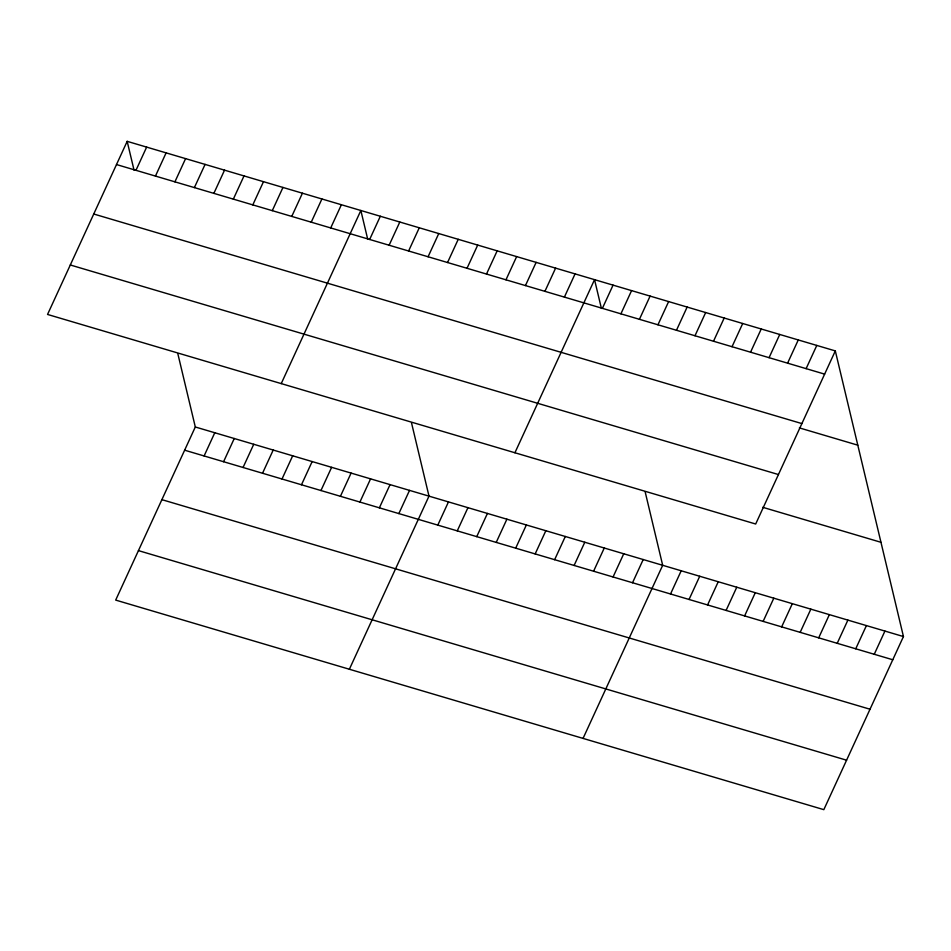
<?xml version="1.0" encoding="UTF-8"?>
<svg xmlns="http://www.w3.org/2000/svg" width="951" height="951" viewBox="0 0 951 951"><rect width="100%" height="100%" fill="white"/><g stroke="black" fill="none" stroke-linecap="round" stroke-linejoin="round"><path stroke-width="1.43" d="M127.172 141.342L47.55 314.448L755.688 524.013L835.311 350.907L127.172 141.342L134.043 170.146M135.969 170.312L146.644 147.108M155.441 176.078L166.116 152.861M174.913 181.843L185.588 158.627M194.396 187.597L205.071 164.392M213.868 193.362L224.543 170.158M233.34 199.128L244.015 175.923M252.811 204.893L263.486 181.677M272.283 210.658L282.958 187.442M291.755 216.412L302.43 193.208M177.825 353.665L195.312 426.987L115.689 600.093L823.828 809.658L903.45 636.552L835.311 350.907M311.239 222.177L321.913 198.973M204.108 455.957L214.783 432.741M330.71 227.943L341.385 204.738M223.58 461.722L234.255 438.506M281.234 383.61L360.857 210.492L367.728 239.295M243.064 467.476L253.739 444.272M369.654 239.474L380.329 216.257M262.535 473.241L273.21 450.037M389.125 245.227L399.8 222.023M282.007 479.007L292.682 455.802M408.597 250.993L419.272 227.788M301.479 484.772L312.154 461.556M428.081 256.758L438.756 233.554M320.951 490.538L331.626 467.321M447.552 262.524L458.227 239.319M340.422 496.291L351.097 473.087M467.024 268.289L477.699 245.073M359.906 502.057L370.581 478.852M486.496 274.054L497.171 250.838M379.378 507.822L390.053 484.618M505.968 279.808L516.643 256.604M398.849 513.588L409.524 490.383M525.451 285.573L536.126 262.369M349.374 669.242L428.996 496.137L411.51 422.826M544.923 291.339L555.598 268.134M437.793 525.118L448.468 501.902M564.395 297.104L575.07 273.888M457.265 530.872L467.94 507.668M514.919 452.759L594.541 279.653L601.412 308.457M476.748 536.637L487.423 513.433M602.387 308.35L613.062 285.134M496.22 542.403L506.895 519.198M620.908 313.83L631.583 290.614M515.692 548.168L526.367 524.952M639.429 319.31L650.104 296.094M535.163 553.934L545.838 530.717M657.949 324.79L668.624 301.586M554.635 559.687L565.31 536.483M676.47 330.27L687.145 307.066M574.119 565.453L584.782 542.248M694.991 335.751L705.666 312.546M593.59 571.218L604.265 548.014M713.512 341.231L724.187 318.026M613.062 576.984L623.737 553.767M732.032 346.711L742.707 323.506M632.534 582.749L643.209 559.533M750.553 352.191L761.228 328.987M583.058 738.404L662.681 565.298L645.194 491.988M769.074 357.671L779.749 334.467M670.526 593.995L681.201 570.778M787.594 363.151L798.269 339.947M689.047 599.475L699.722 576.258M806.115 368.643L816.79 345.427M707.568 604.955L718.243 581.739M726.088 610.435L736.763 587.219M744.609 615.915L755.284 592.699M763.13 621.395L773.805 598.191M781.651 626.875L792.326 603.671M800.171 632.356L810.846 609.151M818.692 637.836L829.367 614.631M837.213 643.316L847.888 620.111M855.734 648.796L866.409 625.592M874.254 654.276L884.929 631.072M116.498 164.547L824.636 374.123M93.745 214.011L801.883 423.587M799.387 427.891L857.79 445.175M70.303 264.984L778.441 474.549M762.714 507.299L880.959 542.296M195.312 426.987L903.45 636.552M184.637 450.192L892.775 659.756M161.884 499.655L870.022 709.232M138.442 550.617L846.58 760.194"/></g></svg>
